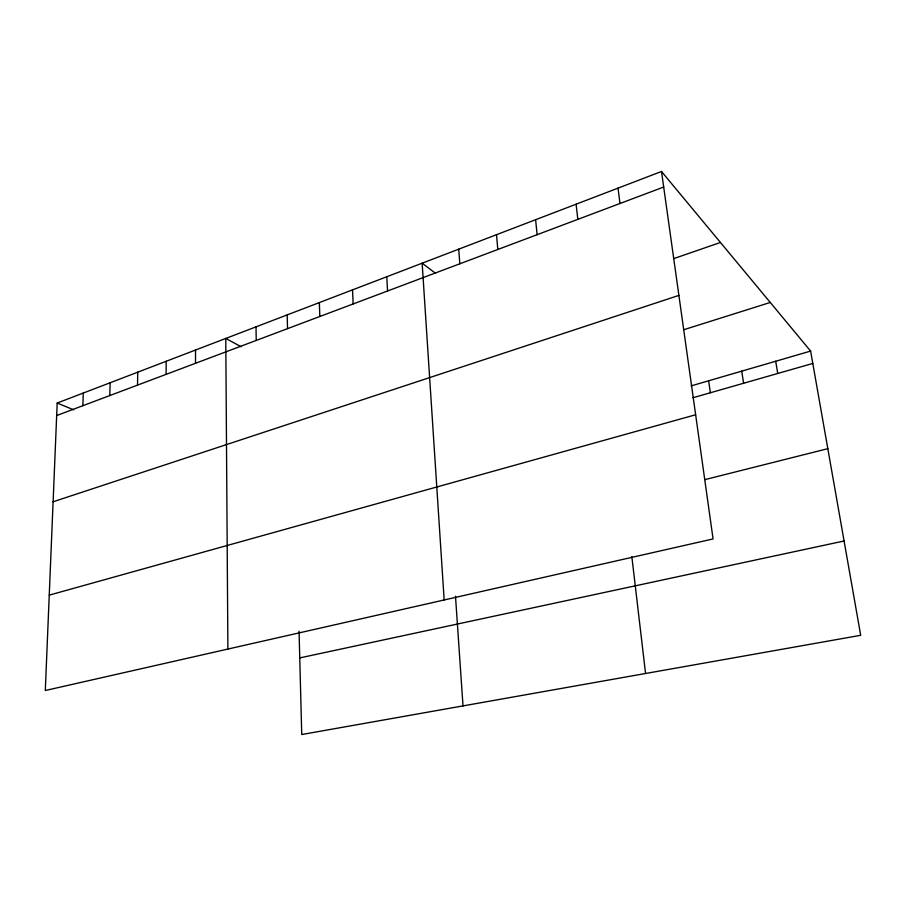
<?xml version="1.0" encoding="UTF-8"?>
<svg xmlns="http://www.w3.org/2000/svg" width="906" height="906" viewBox="0 0 906 906"><rect width="100%" height="100%" fill="white"/><g stroke="black" fill="none" stroke-linecap="round" stroke-linejoin="round"><path stroke-width="1.36" d="M195.515 363.295L195.537 350.033M166.081 374.371L166.217 361.268M137.519 385.129L137.757 372.173M109.785 395.571L110.124 382.762M82.842 405.707L83.273 393.057M57.191 403.045L45.3 690.508L713.067 538.934L661.505 171.472L57.191 403.045L73.624 409.806M56.67 415.56L663.69 187.044M673.702 258.618L720.451 242.468M53.103 501.777L678.888 295.401M683.554 329.784L770.259 302.468M691.176 385.877L810.621 351.075L860.7 635.299L301.743 734.528L299.059 631.244M692.852 397.779L812.795 363.442M49.241 595.14L695.638 414.767M705.061 479.58L827.824 448.674M299.75 657.915L844.086 540.984M241.2 346.772L225.775 338.448L227.893 649.058M435.514 273.272L422.151 263.193L444.166 599.976M661.505 171.472L810.621 351.075M775.706 361.256L777.733 373.487M741.72 371.154L743.6 383.249M708.639 380.792L710.372 392.762M618.039 188.131L619.987 203.499M631.844 556.658L645.559 673.486M576.103 204.201L577.824 219.365M535.616 219.705L537.122 234.688M496.511 234.699L497.813 249.49M458.708 249.184L459.829 263.793M455.492 596.216L463.011 705.899M386.771 276.749L387.553 290.996M352.525 289.875L353.147 303.952M319.342 302.593L319.829 316.5M287.191 314.914L287.53 328.651M256.013 326.862L256.228 340.441"/></g></svg>
